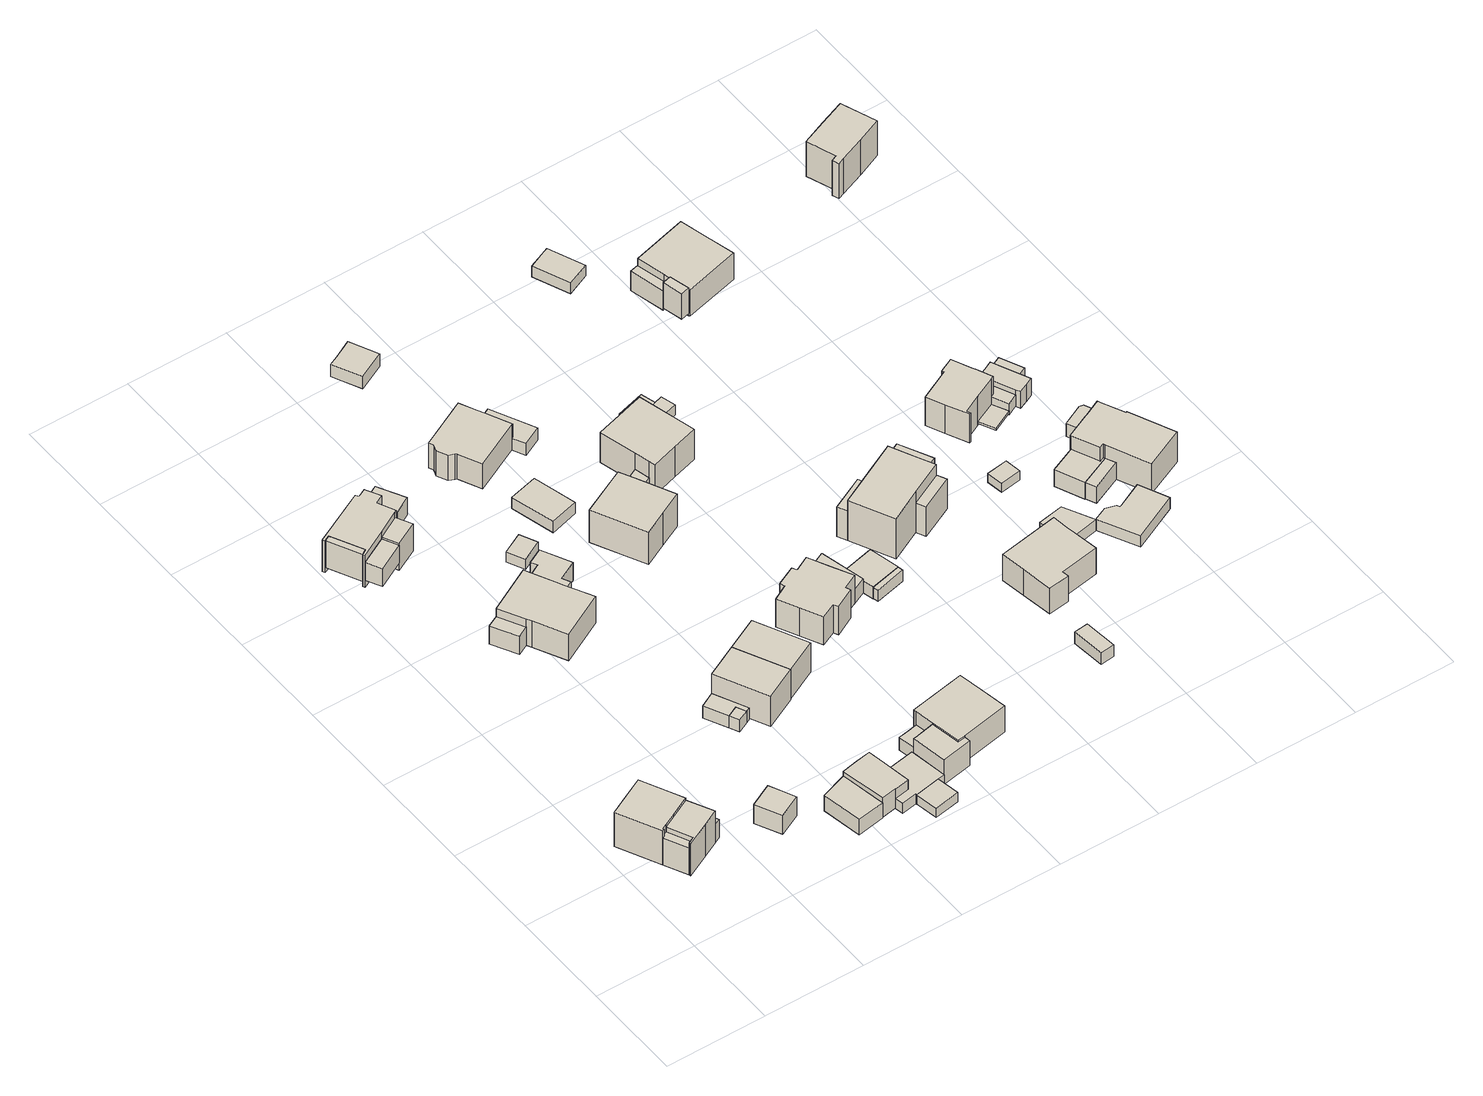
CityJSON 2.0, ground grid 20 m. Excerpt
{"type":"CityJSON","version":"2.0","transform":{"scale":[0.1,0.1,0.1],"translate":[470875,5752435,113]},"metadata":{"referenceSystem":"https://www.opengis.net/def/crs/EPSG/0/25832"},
"CityObjects":{
"building1":{"type":"Building","attributes":{"Gemeindeschluessel":"05711000","function":"31001_1010"},"address":[{"country":"Germany","locality":"Bielefeld","thoroughfareNumber":"29","thoroughfareName":"Ginsterweg"}],"children":["building1-1","building1-2","building1-3","building1-4"]},
"building1-1":{"type":"BuildingPart","attributes":{"BezugspunktDach":"2000","measuredHeight":10.79},"parents":["building1"],"geometry":[{"type":"Solid","lod":"1","boundaries":[[[[0,1,2,3,4,5,6,7,8,9]],[[10,11,12,13,14,15,16,17,18,19]],[[10,19,9,8]],[[11,10,8,7]],[[12,11,7,6]],[[13,12,6,5]],[[14,13,5,4]],[[15,14,4,3]],[[16,15,3,2]],[[17,16,2,1]],[[18,17,1,0]],[[19,18,0,9]]]]}]},
"building1-2":{"type":"BuildingPart","attributes":{"BezugspunktDach":"2000","measuredHeight":10.8},"parents":["building1"],"geometry":[{"type":"Solid","lod":"1","boundaries":[[[[20,21,22,23,24,25,26,27]],[[28,29,30,17,31,15,32,33]],[[28,33,27,26]],[[29,28,26,25]],[[30,29,25,24]],[[17,30,24,23]],[[31,17,23,22]],[[15,31,22,21]],[[32,15,21,20]],[[33,32,20,27]]]]}]},
"building1-3":{"type":"BuildingPart","attributes":{"BezugspunktDach":"2000","measuredHeight":5.2},"parents":["building1"],"geometry":[{"type":"Solid","lod":"1","boundaries":[[[[34,35,36,37]],[[32,14,38,39]],[[32,39,37,36]],[[14,32,36,35]],[[38,14,35,34]],[[39,38,34,37]]]]}]},
"building1-4":{"type":"BuildingPart","attributes":{"BezugspunktDach":"2000","measuredHeight":6.38},"address":[{"country":"Germany","locality":"Bielefeld","thoroughfareNumber":"29","thoroughfareName":"Ginsterweg"}],"parents":["building1"],"geometry":[{"type":"Solid","lod":"1","boundaries":[[[[40,41,42,43,44,45]],[[29,10,19,18,17,30]],[[29,30,45,44]],[[10,29,44,43]],[[19,10,43,42]],[[18,19,42,41]],[[17,18,41,40]],[[30,17,40,45]]]]}]},
"building2":{"type":"Building","attributes":{"Gemeindeschluessel":"05711000","BezugspunktDach":"2000","function":"31001_2460","measuredHeight":5.73},"address":[{"country":"Germany","locality":"Bielefeld","thoroughfareNumber":"29","thoroughfareName":"Ginsterweg"}],"geometry":[{"type":"Solid","lod":"1","boundaries":[[[[46,47,48,49]],[[50,51,52,53]],[[50,53,49,48]],[[51,50,48,47]],[[52,51,47,46]],[[53,52,46,49]]]]}]},
"building3":{"type":"Building","attributes":{"Gemeindeschluessel":"05711000","BezugspunktDach":"2000","function":"51009_1610","measuredHeight":5.99},"address":[{"country":"Germany"}],"geometry":[{"type":"Solid","lod":"1","boundaries":[[[[54,55,56,57]],[[58,59,60,61]],[[58,61,57,56]],[[59,58,56,55]],[[60,59,55,54]],[[61,60,54,57]]]]}]},
"building4":{"type":"Building","attributes":{"Gemeindeschluessel":"05711000","function":"31001_1010"},"address":[{"country":"Germany","locality":"Bielefeld","thoroughfareNumber":"5","thoroughfareName":"Spierenweg"}],"children":["building4-1","building4-2","building4-3"]},
"building4-1":{"type":"BuildingPart","attributes":{"BezugspunktDach":"2000","measuredHeight":8.57},"parents":["building4"],"geometry":[{"type":"Solid","lod":"1","boundaries":[[[[62,63,64,65,66,67,68,69,70,71,72,73,74,75,76,77,78]],[[79,80,81,82,83,84,85,86,87,88,89,90,91,92,93,94,95]],[[79,95,78,77]],[[80,79,77,76]],[[81,80,76,75]],[[82,81,75,74]],[[83,82,74,73]],[[84,83,73,72]],[[85,84,72,71]],[[86,85,71,70]],[[87,86,70,69]],[[88,87,69,68]],[[89,88,68,67]],[[90,89,67,66]],[[91,90,66,65]],[[92,91,65,64]],[[93,92,64,63]],[[94,93,63,62]],[[95,94,62,78]]]]}]},
"building4-2":{"type":"BuildingPart","attributes":{"BezugspunktDach":"2000","measuredHeight":6.46},"parents":["building4"],"geometry":[{"type":"Solid","lod":"1","boundaries":[[[[96,97,98,99]],[[100,84,83,101]],[[100,101,99,98]],[[84,100,98,97]],[[83,84,97,96]],[[101,83,96,99]]]]}]},
"building4-3":{"type":"BuildingPart","attributes":{"BezugspunktDach":"2000","measuredHeight":7.34},"address":[{"country":"Germany","locality":"Bielefeld","thoroughfareNumber":"5","thoroughfareName":"Spierenweg"}],"parents":["building4"],"geometry":[{"type":"Solid","lod":"1","boundaries":[[[[102,103,104,105]],[[106,107,108,109]],[[106,109,105,104]],[[107,106,104,103]],[[108,107,103,102]],[[109,108,102,105]]]]}]},
"building5":{"type":"Building","attributes":{"Gemeindeschluessel":"05711000","BezugspunktDach":"2000","function":"51009_1611","measuredHeight":3.53},"address":[{"country":"Germany"}],"geometry":[{"type":"Solid","lod":"1","boundaries":[[[[110,111,112,113]],[[114,115,116,117]],[[114,117,113,112]],[[115,114,112,111]],[[116,115,111,110]],[[117,116,110,113]]]]}]},
"building6":{"type":"Building","attributes":{"Gemeindeschluessel":"05711000","function":"31001_1010"},"address":[{"country":"Germany","locality":"Bielefeld","thoroughfareNumber":"86","thoroughfareName":"Ginsterweg"}],"children":["building6-1","building6-2","building6-3"]},
"building6-1":{"type":"BuildingPart","attributes":{"BezugspunktDach":"2000","measuredHeight":8.04},"parents":["building6"],"geometry":[{"type":"Solid","lod":"1","boundaries":[[[[118,119,120,121,122,123,124,125,126]],[[127,128,129,130,131,132,133,134,135]],[[127,135,126,125]],[[128,127,125,124]],[[129,128,124,123]],[[130,129,123,122]],[[131,130,122,121]],[[132,131,121,120]],[[133,132,120,119]],[[134,133,119,118]],[[135,134,118,126]]]]}]},
"building6-2":{"type":"BuildingPart","attributes":{"BezugspunktDach":"2000","measuredHeight":4.26},"parents":["building6"],"geometry":[{"type":"Solid","lod":"1","boundaries":[[[[136,137,138,139]],[[140,141,134,133]],[[140,133,139,138]],[[141,140,138,137]],[[134,141,137,136]],[[133,134,136,139]]]]}]},
"building6-3":{"type":"BuildingPart","attributes":{"BezugspunktDach":"2000","measuredHeight":5.32},"parents":["building6"],"geometry":[{"type":"Solid","lod":"1","boundaries":[[[[142,143,144,145,146,147,148,149,150,151]],[[129,152,127,153,154,155,156,157,158,159]],[[129,159,151,150]],[[152,129,150,149]],[[127,152,149,148]],[[153,127,148,147]],[[154,153,147,146]],[[155,154,146,145]],[[156,155,145,144]],[[157,156,144,143]],[[158,157,143,142]],[[159,158,142,151]]]]}]},
"building7":{"type":"Building","attributes":{"Gemeindeschluessel":"05711000","BezugspunktDach":"2000","function":"31001_9998","measuredHeight":2.85},"address":[{"country":"Germany","locality":"Bielefeld","thoroughfareNumber":"27a","thoroughfareName":"Ginsterweg"}],"geometry":[{"type":"Solid","lod":"1","boundaries":[[[[160,161,162,163]],[[164,165,166,167]],[[164,167,163,162]],[[165,164,162,161]],[[166,165,161,160]],[[167,166,160,163]]]]}]},
"building8":{"type":"Building","attributes":{"Gemeindeschluessel":"05711000","BezugspunktDach":"2000","function":"51009_1611","measuredHeight":2.87},"address":[{"country":"Germany"}],"geometry":[{"type":"Solid","lod":"1","boundaries":[[[[168,161,160,163,169,170]],[[171,167,166,165,172,173]],[[171,173,170,169]],[[167,171,169,163]],[[166,167,163,160]],[[165,166,160,161]],[[172,165,161,168]],[[173,172,168,170]]]]}]},
"building9":{"type":"Building","attributes":{"Gemeindeschluessel":"05711000","BezugspunktDach":"2000","function":"31001_9998","measuredHeight":6.21},"address":[{"country":"Germany","locality":"Bielefeld","thoroughfareNumber":"30","thoroughfareName":"Alte Paderborner Landstraße"}],"geometry":[{"type":"Solid","lod":"1","boundaries":[[[[174,175,176,177,178,179,180,181]],[[182,183,184,185,186,187,188,189]],[[182,189,181,180]],[[183,182,180,179]],[[184,183,179,178]],[[185,184,178,177]],[[186,185,177,176]],[[187,186,176,175]],[[188,187,175,174]],[[189,188,174,181]]]]}]},
"building10":{"type":"Building","attributes":{"Gemeindeschluessel":"05711000","BezugspunktDach":"2000","function":"31001_2460","measuredHeight":4.94},"address":[{"country":"Germany","locality":"Bielefeld","thoroughfareNumber":"5","thoroughfareName":"Spierenweg"}],"geometry":[{"type":"Solid","lod":"1","boundaries":[[[[190,191,192,193,194,195,196]],[[197,198,199,200,201,202,203]],[[197,203,196,195]],[[198,197,195,194]],[[199,198,194,193]],[[200,199,193,192]],[[201,200,192,191]],[[202,201,191,190]],[[203,202,190,196]]]]}]},
"building11":{"type":"Building","attributes":{"Gemeindeschluessel":"05711000","BezugspunktDach":"2000","function":"31001_1010","measuredHeight":9.87},"address":[{"country":"Germany","locality":"Bielefeld","thoroughfareNumber":"27a","thoroughfareName":"Ginsterweg"}],"geometry":[{"type":"Solid","lod":"1","boundaries":[[[[204,205,206,207]],[[208,209,210,211]],[[208,211,207,206]],[[209,208,206,205]],[[210,209,205,204]],[[211,210,204,207]]]]}]},
"building12":{"type":"Building","attributes":{"Gemeindeschluessel":"05711000","BezugspunktDach":"2000","function":"51009_1610","measuredHeight":2.19},"address":[{"country":"Germany"}],"geometry":[{"type":"Solid","lod":"1","boundaries":[[[[212,213,214,215]],[[216,217,218,219]],[[216,219,215,214]],[[217,216,214,213]],[[218,217,213,212]],[[219,218,212,215]]]]}]},
"building13":{"type":"Building","attributes":{"Gemeindeschluessel":"05711000","BezugspunktDach":"2000","function":"31001_2460","measuredHeight":2.28},"address":[{"country":"Germany","locality":"Bielefeld","thoroughfareNumber":"30","thoroughfareName":"Alte Paderborner Landstraße"}],"geometry":[{"type":"Solid","lod":"1","boundaries":[[[[220,221,222,223,224,225,226,227,213,212]],[[228,229,230,189,187,186,231,232,233,234]],[[228,234,212,213]],[[229,228,213,227]],[[230,229,227,226]],[[189,230,226,225]],[[187,189,225,224]],[[186,187,224,223]],[[231,186,223,222]],[[232,231,222,221]],[[233,232,221,220]],[[234,233,220,212]]]]}]},
"building14":{"type":"Building","attributes":{"Gemeindeschluessel":"05711000","BezugspunktDach":"2000","function":"31001_9998","measuredHeight":2.62},"address":[{"country":"Germany","locality":"Bielefeld","thoroughfareNumber":"86","thoroughfareName":"Ginsterweg"}],"geometry":[{"type":"Solid","lod":"1","boundaries":[[[[235,236,237,238]],[[239,240,241,242]],[[239,242,238,237]],[[240,239,237,236]],[[241,240,236,235]],[[242,241,235,238]]]]}]},
"building15":{"type":"Building","attributes":{"Gemeindeschluessel":"05711000","BezugspunktDach":"2000","function":"31001_1010","measuredHeight":9.69},"address":[{"country":"Germany","locality":"Bielefeld","thoroughfareNumber":"27","thoroughfareName":"Ginsterweg"}],"geometry":[{"type":"Solid","lod":"1","boundaries":[[[[243,204,207,244]],[[245,246,247,248]],[[245,248,244,207]],[[246,245,207,204]],[[247,246,204,243]],[[248,247,243,244]]]]}]},
"building16":{"type":"Building","attributes":{"Gemeindeschluessel":"05711000","BezugspunktDach":"2000","function":"51009_1610","measuredHeight":3.02},"address":[{"country":"Germany"}],"geometry":[{"type":"Solid","lod":"1","boundaries":[[[[249,250,251,252,253]],[[254,255,256,257,258]],[[254,258,253,252]],[[255,254,252,251]],[[256,255,251,250]],[[257,256,250,249]],[[258,257,249,253]]]]}]},
"building17":{"type":"Building","attributes":{"Gemeindeschluessel":"05711000","BezugspunktDach":"2000","function":"51009_1611","measuredHeight":2.35},"address":[{"country":"Germany"}],"geometry":[{"type":"Solid","lod":"1","boundaries":[[[[259,260,261,262,263,264]],[[265,266,267,268,269,270]],[[265,270,264,263]],[[266,265,263,262]],[[267,266,262,261]],[[268,267,261,260]],[[269,268,260,259]],[[270,269,259,264]]]]}]},
"building18":{"type":"Building","attributes":{"Gemeindeschluessel":"05711000","BezugspunktDach":"2000","function":"31001_9998","measuredHeight":2.31},"address":[{"country":"Germany","locality":"Bielefeld","thoroughfareNumber":"27","thoroughfareName":"Ginsterweg"}],"geometry":[{"type":"Solid","lod":"1","boundaries":[[[[260,259,264,271]],[[272,273,274,275]],[[272,275,271,264]],[[273,272,264,259]],[[274,273,259,260]],[[275,274,260,271]]]]}]},
"building19":{"type":"Building","attributes":{"Gemeindeschluessel":"05711000","function":"31001_1010"},"address":[{"country":"Germany","locality":"Bielefeld","thoroughfareNumber":"30","thoroughfareName":"Alte Paderborner Landstraße"}],"children":["building19-1","building19-2"]},
"building19-1":{"type":"BuildingPart","attributes":{"BezugspunktDach":"2000","measuredHeight":8.56},"parents":["building19"],"geometry":[{"type":"Solid","lod":"1","boundaries":[[[[276,277,278,279,280,281,282,283,284]],[[285,286,258,257,287,288,289,290,291]],[[285,291,284,283]],[[286,285,283,282]],[[258,286,282,281]],[[257,258,281,280]],[[287,257,280,279]],[[288,287,279,278]],[[289,288,278,277]],[[290,289,277,276]],[[291,290,276,284]]]]}]},
"building19-2":{"type":"BuildingPart","attributes":{"BezugspunktDach":"2000","measuredHeight":5.71},"address":[{"country":"Germany","locality":"Bielefeld","thoroughfareNumber":"30","thoroughfareName":"Alte Paderborner Landstraße"}],"parents":["building19"],"geometry":[{"type":"Solid","lod":"1","boundaries":[[[[292,293,294,295,296,297,298]],[[285,291,299,233,232,254,258]],[[285,258,298,297]],[[291,285,297,296]],[[299,291,296,295]],[[233,299,295,294]],[[232,233,294,293]],[[254,232,293,292]],[[258,254,292,298]]]]}]},
"building20":{"type":"Building","attributes":{"Gemeindeschluessel":"05711000","BezugspunktDach":"2000","function":"31001_2460","measuredHeight":2.56},"address":[{"country":"Germany","locality":"Bielefeld","thoroughfareNumber":"84","thoroughfareName":"Ginsterweg"}],"geometry":[{"type":"Solid","lod":"1","boundaries":[[[[300,301,302,303]],[[304,305,306,307]],[[304,307,303,302]],[[305,304,302,301]],[[306,305,301,300]],[[307,306,300,303]]]]}]},
"building21":{"type":"Building","attributes":{"Gemeindeschluessel":"05711000","BezugspunktDach":"2000","function":"31001_1010","measuredHeight":7.61},"address":[{"country":"Germany","locality":"Bielefeld","thoroughfareNumber":"3","thoroughfareName":"Spierenweg"}],"geometry":[{"type":"Solid","lod":"1","boundaries":[[[[308,309,310,311,312,313,314,315,316,317,318,319]],[[320,321,322,323,324,325,326,327,328,329,330,331]],[[320,331,319,318]],[[321,320,318,317]],[[322,321,317,316]],[[323,322,316,315]],[[324,323,315,314]],[[325,324,314,313]],[[326,325,313,312]],[[327,326,312,311]],[[328,327,311,310]],[[329,328,310,309]],[[330,329,309,308]],[[331,330,308,319]]]]}]},
"building22":{"type":"Building","attributes":{"Gemeindeschluessel":"05711000","BezugspunktDach":"2000","function":"31001_1010","measuredHeight":10.29},"address":[{"country":"Germany","locality":"Bielefeld","thoroughfareNumber":"84","thoroughfareName":"Ginsterweg"}],"geometry":[{"type":"Solid","lod":"1","boundaries":[[[[332,333,334,335,336,337,338,339]],[[340,341,342,343,344,345,346,347]],[[340,347,339,338]],[[341,340,338,337]],[[342,341,337,336]],[[343,342,336,335]],[[344,343,335,334]],[[345,344,334,333]],[[346,345,333,332]],[[347,346,332,339]]]]}]},
"building23":{"type":"Building","attributes":{"Gemeindeschluessel":"05711000","BezugspunktDach":"2000","function":"31001_2460","measuredHeight":2.92},"address":[{"country":"Germany","locality":"Bielefeld","thoroughfareNumber":"8","thoroughfareName":"Spierenweg"}],"geometry":[{"type":"Solid","lod":"1","boundaries":[[[[348,349,350,351,352]],[[353,354,355,356,357]],[[353,357,352,351]],[[354,353,351,350]],[[355,354,350,349]],[[356,355,349,348]],[[357,356,348,352]]]]}]},
"building24":{"type":"Building","attributes":{"Gemeindeschluessel":"05711000","BezugspunktDach":"2000","function":"31001_1010","measuredHeight":10.26},"address":[{"country":"Germany","locality":"Bielefeld","thoroughfareNumber":"25a","thoroughfareName":"Ginsterweg"}],"geometry":[{"type":"Solid","lod":"1","boundaries":[[[[358,359,360,361,362,363,364,365,366,367,368,369,370,371,372]],[[373,374,375,376,377,378,379,380,381,382,383,384,385,386,387]],[[373,387,372,371]],[[374,373,371,370]],[[375,374,370,369]],[[376,375,369,368]],[[377,376,368,367]],[[378,377,367,366]],[[379,378,366,365]],[[380,379,365,364]],[[381,380,364,363]],[[382,381,363,362]],[[383,382,362,361]],[[384,383,361,360]],[[385,384,360,359]],[[386,385,359,358]],[[387,386,358,372]]]]}]},
"building25":{"type":"Building","attributes":{"Gemeindeschluessel":"05711000","BezugspunktDach":"2000","function":"31001_2460","measuredHeight":2.81},"address":[{"country":"Germany","locality":"Bielefeld","thoroughfareNumber":"3","thoroughfareName":"Spierenweg"}],"geometry":[{"type":"Solid","lod":"1","boundaries":[[[[388,389,390,391,392,393]],[[394,331,330,328,395,396]],[[394,396,393,392]],[[331,394,392,391]],[[330,331,391,390]],[[328,330,390,389]],[[395,328,389,388]],[[396,395,388,393]]]]}]},
"building26":{"type":"Building","attributes":{"Gemeindeschluessel":"05711000","BezugspunktDach":"2000","function":"31001_1010","measuredHeight":3.39},"address":[{"country":"Germany","locality":"Bielefeld","thoroughfareNumber":"84","thoroughfareName":"Ginsterweg"}],"geometry":[{"type":"Solid","lod":"1","boundaries":[[[[397,398,399,400]],[[345,344,401,402]],[[345,402,400,399]],[[344,345,399,398]],[[401,344,398,397]],[[402,401,397,400]]]]}]},
"building27":{"type":"Building","attributes":{"Gemeindeschluessel":"05711000","BezugspunktDach":"2000","function":"31001_2460","measuredHeight":3.3},"address":[{"country":"Germany"}],"geometry":[{"type":"Solid","lod":"1","boundaries":[[[[403,404,405,406,407]],[[408,409,410,411,412]],[[408,412,407,406]],[[409,408,406,405]],[[410,409,405,404]],[[411,410,404,403]],[[412,411,403,407]]]]}]},
"building28":{"type":"Building","attributes":{"Gemeindeschluessel":"05711000","BezugspunktDach":"2000","function":"31001_1010","measuredHeight":9.15},"address":[{"country":"Germany","locality":"Bielefeld","thoroughfareNumber":"82","thoroughfareName":"Ginsterweg"}],"geometry":[{"type":"Solid","lod":"1","boundaries":[[[[413,414,415,416,417,418,419,420,421]],[[422,423,424,425,426,427,428,429,430]],[[422,430,421,420]],[[423,422,420,419]],[[424,423,419,418]],[[425,424,418,417]],[[426,425,417,416]],[[427,426,416,415]],[[428,427,415,414]],[[429,428,414,413]],[[430,429,413,421]]]]}]},
"building29":{"type":"Building","attributes":{"Gemeindeschluessel":"05711000","BezugspunktDach":"2000","function":"51009_1610","measuredHeight":2.64},"address":[{"country":"Germany"}],"geometry":[{"type":"Solid","lod":"1","boundaries":[[[[431,432,433,434]],[[435,436,437,438]],[[435,438,434,433]],[[436,435,433,432]],[[437,436,432,431]],[[438,437,431,434]]]]}]},
"building30":{"type":"Building","attributes":{"Gemeindeschluessel":"05711000","BezugspunktDach":"2000","function":"31001_2460","measuredHeight":2.73},"address":[{"country":"Germany","locality":"Bielefeld","thoroughfareNumber":"25","thoroughfareName":"Ginsterweg"}],"geometry":[{"type":"Solid","lod":"1","boundaries":[[[[439,440,441,442,443]],[[444,412,445,446,447]],[[444,447,443,442]],[[412,444,442,441]],[[445,412,441,440]],[[446,445,440,439]],[[447,446,439,443]]]]}]},
"building31":{"type":"Building","attributes":{"Gemeindeschluessel":"05711000","BezugspunktDach":"2000","function":"31001_2460","measuredHeight":2.42},"address":[{"country":"Germany","locality":"Bielefeld","thoroughfareNumber":"82","thoroughfareName":"Ginsterweg"}],"geometry":[{"type":"Solid","lod":"1","boundaries":[[[[448,449,450,451,452]],[[453,454,455,456,457]],[[453,457,452,451]],[[454,453,451,450]],[[455,454,450,449]],[[456,455,449,448]],[[457,456,448,452]]]]}]},
"building32":{"type":"Building","attributes":{"Gemeindeschluessel":"05711000","BezugspunktDach":"2000","function":"31001_2460","measuredHeight":2.38},"address":[{"country":"Germany","locality":"Bielefeld","thoroughfareNumber":"82","thoroughfareName":"Ginsterweg"}],"geometry":[{"type":"Solid","lod":"1","boundaries":[[[[458,448,452,459,460]],[[461,457,456,462,463]],[[461,463,460,459]],[[457,461,459,452]],[[456,457,452,448]],[[462,456,448,458]],[[463,462,458,460]]]]}]},
"building33":{"type":"Building","attributes":{"Gemeindeschluessel":"05711000","BezugspunktDach":"2000","function":"31001_9998","measuredHeight":3.05},"address":[{"country":"Germany","locality":"Bielefeld","thoroughfareNumber":"6","thoroughfareName":"Efeuweg"}],"geometry":[{"type":"Solid","lod":"1","boundaries":[[[[464,465,466,467]],[[468,469,470,471]],[[468,471,467,466]],[[469,468,466,465]],[[470,469,465,464]],[[471,470,464,467]]]]}]},
"building34":{"type":"Building","attributes":{"Gemeindeschluessel":"05711000","function":"31001_1010"},"address":[{"country":"Germany","locality":"Bielefeld","thoroughfareNumber":"25","thoroughfareName":"Ginsterweg"},{"country":"Germany","locality":"Bielefeld","thoroughfareNumber":"23","thoroughfareName":"Ginsterweg"}],"children":["building34-1","building34-2","building34-3"]},
"building34-1":{"type":"BuildingPart","attributes":{"BezugspunktDach":"2000","measuredHeight":11.91},"parents":["building34"],"geometry":[{"type":"Solid","lod":"1","boundaries":[[[[472,473,474,475,476,477,478,479]],[[480,481,482,483,484,485,486,487]],[[480,487,479,478]],[[481,480,478,477]],[[482,481,477,476]],[[483,482,476,475]],[[484,483,475,474]],[[485,484,474,473]],[[486,485,473,472]],[[487,486,472,479]]]]}]},
"building34-2":{"type":"BuildingPart","attributes":{"BezugspunktDach":"2000","measuredHeight":6.93},"parents":["building34"],"geometry":[{"type":"Solid","lod":"1","boundaries":[[[[488,489,490,491]],[[481,492,493,482]],[[481,482,491,490]],[[492,481,490,489]],[[493,492,489,488]],[[482,493,488,491]]]]}]},
"building34-3":{"type":"BuildingPart","attributes":{"BezugspunktDach":"2000","measuredHeight":6.93},"parents":["building34"],"geometry":[{"type":"Solid","lod":"1","boundaries":[[[[494,495,496,497]],[[498,487,486,499]],[[498,499,497,496]],[[487,498,496,495]],[[486,487,495,494]],[[499,486,494,497]]]]}]},
"building35":{"type":"Building","attributes":{"Gemeindeschluessel":"05711000","BezugspunktDach":"2000","function":"31001_1010","measuredHeight":8.23},"address":[{"country":"Germany","locality":"Bielefeld","thoroughfareNumber":"6","thoroughfareName":"Efeuweg"}],"geometry":[{"type":"Solid","lod":"1","boundaries":[[[[500,501,502,503,504,505,506,507,508]],[[509,510,511,512,513,514,515,516,517]],[[509,517,508,507]],[[510,509,507,506]],[[511,510,506,505]],[[512,511,505,504]],[[513,512,504,503]],[[514,513,503,502]],[[515,514,502,501]],[[516,515,501,500]],[[517,516,500,508]]]]}]},
"building36":{"type":"Building","attributes":{"Gemeindeschluessel":"05711000","BezugspunktDach":"2000","function":"31001_2460","measuredHeight":2.76},"address":[{"country":"Germany","locality":"Bielefeld","thoroughfareNumber":"23","thoroughfareName":"Ginsterweg"}],"geometry":[{"type":"Solid","lod":"1","boundaries":[[[[518,519,520,521,522,523]],[[524,525,526,527,528,529]],[[524,529,523,522]],[[525,524,522,521]],[[526,525,521,520]],[[527,526,520,519]],[[528,527,519,518]],[[529,528,518,523]]]]}]},
"building37":{"type":"Building","attributes":{"Gemeindeschluessel":"05711000","BezugspunktDach":"2000","function":"51009_1611","measuredHeight":2.59},"address":[{"country":"Germany"}],"geometry":[{"type":"Solid","lod":"1","boundaries":[[[[530,531,532,533,534]],[[535,536,537,538,539]],[[535,539,534,533]],[[536,535,533,532]],[[537,536,532,531]],[[538,537,531,530]],[[539,538,530,534]]]]}]},
"building38":{"type":"Building","attributes":{"Gemeindeschluessel":"05711000","BezugspunktDach":"2000","function":"31001_2460","measuredHeight":2.56},"address":[{"country":"Germany","locality":"Bielefeld","thoroughfareNumber":"6","thoroughfareName":"Efeuweg"}],"geometry":[{"type":"Solid","lod":"1","boundaries":[[[[540,541,542,543,544,545]],[[513,512,546,547,548,549]],[[513,549,545,544]],[[512,513,544,543]],[[546,512,543,542]],[[547,546,542,541]],[[548,547,541,540]],[[549,548,540,545]]]]}]},
"building39":{"type":"Building","attributes":{"Gemeindeschluessel":"05711000","BezugspunktDach":"2000","function":"51009_1610","measuredHeight":5.99},"address":[{"country":"Germany"}],"geometry":[{"type":"Solid","lod":"1","boundaries":[[[[550,551,552,553]],[[554,555,556,557]],[[554,557,553,552]],[[555,554,552,551]],[[556,555,551,550]],[[557,556,550,553]]]]}]},
"building40":{"type":"Building","attributes":{"Gemeindeschluessel":"05711000","BezugspunktDach":"2000","function":"31001_9998","measuredHeight":2.38},"address":[{"country":"Germany","locality":"Bielefeld","thoroughfareNumber":"4","thoroughfareName":"Efeuweg"}],"geometry":[{"type":"Solid","lod":"1","boundaries":[[[[558,559,560,561]],[[562,563,564,565]],[[562,565,561,560]],[[563,562,560,559]],[[564,563,559,558]],[[565,564,558,561]]]]}]},
"building41":{"type":"Building","attributes":{"Gemeindeschluessel":"05711000","function":"31001_1010"},"address":[{"country":"Germany","locality":"Bielefeld","thoroughfareNumber":"2","thoroughfareName":"Spierenweg"}],"children":["building41-1","building41-2"]},
"building41-1":{"type":"BuildingPart","attributes":{"BezugspunktDach":"2000","measuredHeight":7.79},"parents":["building41"],"geometry":[{"type":"Solid","lod":"1","boundaries":[[[[566,567,568,569,570,571,572,573]],[[574,575,576,577,578,579,580,581]],[[574,581,573,572]],[[575,574,572,571]],[[576,575,571,570]],[[577,576,570,569]],[[578,577,569,568]],[[579,578,568,567]],[[580,579,567,566]],[[581,580,566,573]]]]}]},
"building41-2":{"type":"BuildingPart","attributes":{"BezugspunktDach":"2000","measuredHeight":4.59},"parents":["building41"],"geometry":[{"type":"Solid","lod":"1","boundaries":[[[[582,583,584,585]],[[586,587,578,576]],[[586,576,585,584]],[[587,586,584,583]],[[578,587,583,582]],[[576,578,582,585]]]]}]},
"building42":{"type":"Building","attributes":{"Gemeindeschluessel":"05711000","BezugspunktDach":"2000","function":"31001_2460","measuredHeight":2.55},"address":[{"country":"Germany","locality":"Bielefeld","thoroughfareNumber":"4","thoroughfareName":"Efeuweg"}],"geometry":[{"type":"Solid","lod":"1","boundaries":[[[[588,589,590,540,545,591,592,593,594]],[[595,596,597,549,548,598,599,600,601]],[[595,601,594,593]],[[596,595,593,592]],[[597,596,592,591]],[[549,597,591,545]],[[548,549,545,540]],[[598,548,540,590]],[[599,598,590,589]],[[600,599,589,588]],[[601,600,588,594]]]]}]},
"building43":{"type":"Building","attributes":{"Gemeindeschluessel":"05711000","BezugspunktDach":"2000","function":"31001_1010","measuredHeight":9.24},"address":[{"country":"Germany","locality":"Bielefeld","thoroughfareNumber":"21","thoroughfareName":"Ginsterweg"}],"geometry":[{"type":"Solid","lod":"1","boundaries":[[[[602,603,604,605,606,607,608,609,610,611,612,613,614,615]],[[616,617,618,619,620,621,622,623,624,625,626,627,628,629]],[[616,629,615,614]],[[617,616,614,613]],[[618,617,613,612]],[[619,618,612,611]],[[620,619,611,610]],[[621,620,610,609]],[[622,621,609,608]],[[623,622,608,607]],[[624,623,607,606]],[[625,624,606,605]],[[626,625,605,604]],[[627,626,604,603]],[[628,627,603,602]],[[629,628,602,615]]]]}]},
"building44":{"type":"Building","attributes":{"Gemeindeschluessel":"05711000","BezugspunktDach":"2000","function":"51009_1610","measuredHeight":3.93},"address":[{"country":"Germany"}],"geometry":[{"type":"Solid","lod":"1","boundaries":[[[[630,631,632,633]],[[634,635,636,637]],[[634,637,633,632]],[[635,634,632,631]],[[636,635,631,630]],[[637,636,630,633]]]]}]},
"building45":{"type":"Building","attributes":{"Gemeindeschluessel":"05711000","BezugspunktDach":"2000","function":"31001_1010","measuredHeight":1.08},"address":[{"country":"Germany","locality":"Bielefeld","thoroughfareNumber":"21","thoroughfareName":"Ginsterweg"}],"geometry":[{"type":"Solid","lod":"1","boundaries":[[[[638,639,640,641]],[[642,643,644,645]],[[642,645,641,640]],[[643,642,640,639]],[[644,643,639,638]],[[645,644,638,641]]]]}]},
"building46":{"type":"Building","attributes":{"Gemeindeschluessel":"05711000","BezugspunktDach":"2000","function":"31001_9998","measuredHeight":2.57},"address":[{"country":"Germany","locality":"Bielefeld","thoroughfareNumber":"21","thoroughfareName":"Ginsterweg"}],"geometry":[{"type":"Solid","lod":"1","boundaries":[[[[646,647,648,649,650,651,652]],[[653,654,655,656,657,658,659]],[[653,659,652,651]],[[654,653,651,650]],[[655,654,650,649]],[[656,655,649,648]],[[657,656,648,647]],[[658,657,647,646]],[[659,658,646,652]]]]}]},
"building47":{"type":"Building","attributes":{"Gemeindeschluessel":"05711000","function":"31001_1010"},"address":[{"country":"Germany","locality":"Bielefeld","thoroughfareNumber":"4","thoroughfareName":"Efeuweg"}],"children":["building47-1","building47-2","building47-3"]},
"building47-1":{"type":"BuildingPart","attributes":{"BezugspunktDach":"2000","measuredHeight":9.46},"parents":["building47"],"geometry":[{"type":"Solid","lod":"1","boundaries":[[[[660,661,662,663,664,665,666,667,668,669,670,671,672]],[[673,674,675,676,636,677,678,679,680,681,682,683,684]],[[673,684,672,671]],[[674,673,671,670]],[[675,674,670,669]],[[676,675,669,668]],[[636,676,668,667]],[[677,636,667,666]],[[678,677,666,665]],[[679,678,665,664]],[[680,679,664,663]],[[681,680,663,662]],[[682,681,662,661]],[[683,682,661,660]],[[684,683,660,672]]]]}]},
"building47-2":{"type":"BuildingPart","attributes":{"BezugspunktDach":"2000","measuredHeight":3.1},"address":[{"country":"Germany","locality":"Bielefeld","thoroughfareNumber":"4","thoroughfareName":"Efeuweg"}],"parents":["building47"],"geometry":[{"type":"Solid","lod":"1","boundaries":[[[[685,686,687,688,689,690,691]],[[692,693,694,695,696,697,698]],[[692,698,691,690]],[[693,692,690,689]],[[694,693,689,688]],[[695,694,688,687]],[[696,695,687,686]],[[697,696,686,685]],[[698,697,685,691]]]]}]},
"building47-3":{"type":"BuildingPart","attributes":{"BezugspunktDach":"2000","measuredHeight":3.96},"address":[{"country":"Germany","locality":"Bielefeld","thoroughfareNumber":"4","thoroughfareName":"Efeuweg"}],"parents":["building47"],"geometry":[{"type":"Solid","lod":"1","boundaries":[[[[699,631,630,700,701,702]],[[703,704,705,706,707,708]],[[703,708,702,701]],[[704,703,701,700]],[[705,704,700,630]],[[706,705,630,631]],[[707,706,631,699]],[[708,707,699,702]]]]}]},
"building48":{"type":"Building","attributes":{"Gemeindeschluessel":"05711000","BezugspunktDach":"2000","function":"31001_2460","measuredHeight":4.93},"address":[{"country":"Germany","locality":"Bielefeld","thoroughfareNumber":"21","thoroughfareName":"Ginsterweg"}],"geometry":[{"type":"Solid","lod":"1","boundaries":[[[[709,710,711,712,713,714,715]],[[716,717,718,719,720,721,722]],[[716,722,715,714]],[[717,716,714,713]],[[718,717,713,712]],[[719,718,712,711]],[[720,719,711,710]],[[721,720,710,709]],[[722,721,709,715]]]]}]},
"building49":{"type":"Building","attributes":{"Gemeindeschluessel":"05711000","BezugspunktDach":"2000","function":"51009_1611","measuredHeight":2.3},"address":[{"country":"Germany"}],"geometry":[{"type":"Solid","lod":"1","boundaries":[[[[723,724,725,726]],[[727,728,729,730]],[[727,730,726,725]],[[728,727,725,724]],[[729,728,724,723]],[[730,729,723,726]]]]}]},
"building50":{"type":"Building","attributes":{"Gemeindeschluessel":"05711000","BezugspunktDach":"2000","function":"31001_1010","measuredHeight":10.03},"address":[{"country":"Germany","locality":"Bielefeld","thoroughfareNumber":"56","thoroughfareName":"Ginsterweg"}],"geometry":[{"type":"Solid","lod":"1","boundaries":[[[[731,732,733,734,735,736,737,738,739]],[[740,741,742,743,744,745,746,747,748]],[[740,748,739,738]],[[741,740,738,737]],[[742,741,737,736]],[[743,742,736,735]],[[744,743,735,734]],[[745,744,734,733]],[[746,745,733,732]],[[747,746,732,731]],[[748,747,731,739]]]]}]}
},
"vertices":[
[66,180,89],[76,185,89],[100,197,89],[138,216,89],[125,243,89],[99,296,89],[61,277,89],[23,258,89],[63,176,89],[67,178,89],[63,176,9],[23,258,9],[61,277,9],[99,296,9],[125,243,9],[138,216,9],[100,197,9],[76,185,9],[66,180,9],[67,178,9],
[163,167,84],[138,216,84],[107,201,84],[76,185,84],[98,139,84],[85,132,84],[86,129,84],[131,151,84],[86,129,9],[85,132,9],[98,139,9],[107,201,9],[163,167,9],[131,151,9],
[139,249,51],[125,243,51],[163,167,51],[176,173,51],[139,249,9],[176,173,9],
[76,185,73],[66,180,73],[67,178,73],[63,176,73],[85,132,73],[98,139,73],
[285,188,54],[241,166,54],[265,118,54],[309,139,54],[265,118,9],[241,166,9],[285,188,9],[309,139,9],
[97,1017,61],[43,989,61],[58,960,61],[112,988,61],[58,960,19],[43,989,19],[97,1017,19],[112,988,19],
[131,1114,77],[115,1106,77],[111,1112,77],[7,1060,77],[10,1055,77],[20,1060,77],[35,1030,77],[51,999,77],[41,993,77],[43,989,77],[97,1017,77],[141,1041,77],[146,1044,77],[130,1077,77],[146,1085,77],[146,1086,77],[132,1112,77],[146,1086,2],[146,1085,2],[130,1077,2],[146,1044,2],[141,1041,2],[97,1017,2],[43,989,2],[41,993,2],[51,999,2],[35,1030,2],[20,1060,2],[10,1055,2],[7,1060,2],[111,1112,2],[115,1106,2],[131,1114,2],[132,1112,2],
[141,1041,66],[97,1017,66],[112,988,66],[157,1011,66],[112,988,2],[157,1011,2],
[20,1060,78],[10,1055,78],[41,993,78],[51,999,78],[41,993,14],[10,1055,14],[20,1060,14],[51,999,14],
[405,141,44],[353,123,44],[367,44,44],[421,53,44],[367,44,8],[353,123,8],[405,141,8],[421,53,8],
[150,767,73],[176,718,73],[181,708,73],[212,648,73],[299,693,73],[271,747,73],[268,753,73],[241,806,73],[238,813,73],[241,806,11],[268,753,11],[271,747,11],[299,693,11],[212,648,11],[181,708,11],[176,718,11],[150,767,11],[238,813,11],
[150,767,54],[128,756,54],[154,707,54],[176,718,54],[154,707,11],[128,756,11],
[289,776,53],[326,795,53],[315,817,53],[298,851,53],[269,836,53],[275,824,53],[241,806,53],[252,785,53],[271,747,53],[297,760,53],[252,785,11],[275,824,11],[269,836,11],[298,851,11],[315,817,11],[326,795,11],[289,776,11],[297,760,11],
[356,377,40],[335,367,40],[344,349,40],[365,359,40],[344,349,12],[335,367,12],[356,377,12],[365,359,12],
[313,411,40],[373,363,40],[342,426,40],[373,363,12],[313,411,12],[342,426,12],
[451,58,55],[480,63,55],[471,118,55],[465,152,55],[435,147,55],[405,141,55],[421,53,55],[450,58,55],[421,53,10],[405,141,10],[435,147,10],[465,152,10],[471,118,10],[480,63,10],[451,58,10],[450,58,10],
[178,1103,52],[164,1129,52],[132,1112,52],[146,1086,52],[146,1085,52],[160,1060,52],[192,1077,52],[160,1060,11],[146,1085,11],[146,1086,11],[132,1112,11],[164,1129,11],[178,1103,11],[192,1077,11],
[405,457,86],[342,426,86],[391,327,86],[454,358,86],[391,327,15],[342,426,15],[405,457,15],[454,358,15],
[534,53,33],[484,44,33],[492,0,33],[542,9,33],[492,0,11],[484,44,11],[534,53,11],[542,9,11],
[548,55,33],[536,125,33],[535,129,33],[471,118,33],[480,63,33],[450,58,33],[453,41,33],[484,46,33],[484,44,10],[484,46,10],[453,41,10],[535,129,10],[536,125,10],[548,55,10],[534,53,10],
[301,914,35],[261,894,35],[277,861,35],[317,881,35],[277,861,11],[261,894,11],[301,914,11],[317,881,11],
[468,488,86],[517,389,86],[454,358,17],[405,457,17],[468,488,17],[517,389,17],
[574,170,40],[555,166,40],[534,163,40],[541,125,40],[581,133,40],[541,125,10],[534,163,10],[555,166,10],[574,170,10],[581,133,10],
[499,448,40],[521,459,40],[499,503,40],[468,488,40],[501,422,40],[510,426,40],[501,422,16],[468,488,16],[499,503,16],[521,459,16],[499,448,16],[510,426,16],
[532,437,40],[510,426,17],[499,448,17],[521,459,17],[532,437,17],
[700,95,71],[691,146,71],[682,196,71],[573,176,71],[574,170,71],[581,133,71],[582,126,71],[591,76,71],[606,78,71],[591,76,10],[582,126,10],[573,176,10],[682,196,10],[691,146,10],[700,95,10],[606,78,10],
[541,125,68],[536,125,68],[548,55,68],[608,66,68],[606,78,68],[591,76,68],[581,133,68],[608,66,10],
[397,1003,37],[341,989,37],[364,903,37],[419,918,37],[364,903,11],[341,989,11],[397,1003,11],[419,918,11],
[423,1100,69],[401,1146,69],[394,1160,69],[378,1192,69],[285,1146,69],[289,1137,69],[284,1123,69],[294,1103,69],[305,1099,69],[308,1098,69],[329,1054,69],[420,1099,69],[329,1054,10],[308,1098,10],[305,1099,10],[294,1103,10],[284,1123,10],[289,1137,10],[285,1146,10],[378,1192,10],[394,1160,10],[401,1146,10],[423,1100,10],[420,1099,10],
[537,794,89],[502,865,89],[488,892,89],[488,893,89],[443,871,89],[398,849,89],[447,750,89],[492,772,89],[447,750,13],[398,849,13],[443,871,13],[488,893,13],[488,892,13],[502,865,13],[537,794,13],[492,772,13],
[329,1435,42],[293,1417,42],[275,1409,42],[302,1355,42],[355,1381,42],[302,1355,13],[275,1409,13],[293,1417,13],[329,1435,13],[355,1381,13],
[599,541,83],[594,550,83],[557,532,83],[561,523,83],[531,507,83],[551,467,83],[571,427,83],[600,441,83],[605,432,83],[644,452,83],[640,461,83],[668,475,83],[668,477,83],[648,515,83],[628,556,83],[648,515,17],[668,477,17],[668,475,17],[640,461,17],[644,452,17],[605,432,17],[600,441,17],[571,427,17],[551,467,17],[531,507,17],[561,523,17],[557,532,17],[594,550,17],[599,541,17],[628,556,17],
[428,1177,38],[394,1160,38],[423,1100,38],[420,1099,38],[432,1075,38],[469,1093,38],[432,1075,10],[428,1177,10],[469,1093,10],
[540,917,44],[488,892,44],[502,865,44],[547,887,44],[540,917,13],[547,887,13],
[676,578,45],[676,579,45],[628,556,45],[668,477,45],[697,491,45],[668,477,12],[628,556,12],[676,579,12],[676,578,12],[697,491,12],
[651,904,83],[621,1017,83],[606,1013,83],[571,1003,83],[521,989,83],[540,917,83],[547,887,83],[551,875,83],[601,890,83],[551,875,12],[547,887,12],[540,917,12],[521,989,12],[571,1003,12],[606,1013,12],[621,1017,12],[651,904,12],[601,890,12],
[763,484,39],[702,470,39],[705,460,39],[765,474,39],[705,460,13],[702,470,13],[763,484,13],[765,474,13],
[749,543,40],[688,529,40],[697,491,40],[702,470,40],[763,484,40],[702,470,12],[688,529,12],[749,543,12],[763,484,12],
[661,1029,37],[653,1057,37],[598,1042,37],[606,1013,37],[621,1017,37],[606,1013,13],[598,1042,13],[653,1057,13],[661,1029,13],[621,1017,13],
[677,1033,37],[629,989,37],[685,1005,37],[629,989,13],[677,1033,13],[685,1005,13],
[938,193,42],[910,190,42],[917,125,42],[945,128,42],[917,125,15],[910,190,15],[938,193,15],[945,128,15],
[913,585,108],[895,621,108],[873,666,108],[871,665,108],[811,635,108],[746,603,108],[786,522,108],[848,553,108],[786,522,13],[746,603,13],[811,635,13],[871,665,13],[873,666,13],[895,621,13],[913,585,13],[848,553,13],
[802,653,83],[737,621,83],[746,603,83],[811,635,83],[737,621,13],[802,653,13],
[913,585,83],[848,553,83],[857,535,83],[922,567,83],[857,535,13],[922,567,13],
[955,286,77],[1032,299,77],[1024,348,77],[1021,366,77],[1017,397,77],[898,377,77],[906,328,77],[916,268,77],[957,274,77],[916,268,16],[906,328,16],[898,377,16],[1017,397,16],[1021,366,16],[1024,348,16],[1032,299,16],[955,286,16],[957,274,16],
[862,683,42],[871,665,42],[873,666,42],[895,621,42],[957,651,42],[926,714,42],[957,651,14],[895,621,14],[873,666,14],[871,665,14],[862,683,14],[926,714,14],
[724,1422,37],[709,1416,37],[680,1403,37],[709,1334,37],[753,1353,37],[709,1334,12],[680,1403,12],[709,1416,12],[724,1422,12],[753,1353,12],
[1090,381,42],[1061,438,42],[1011,429,42],[1017,397,42],[1021,366,42],[1090,380,42],[1011,429,16],[1061,438,16],[1090,381,16],[1090,380,16],
[827,1217,78],[810,1213,78],[820,1174,78],[837,1178,78],[820,1174,18],[810,1213,18],[827,1217,18],[837,1178,18],
[1052,581,37],[1011,575,37],[1016,543,37],[1057,549,37],[1016,543,16],[1011,575,16],[1052,581,16],[1057,549,16],
[932,1258,75],[918,1313,75],[810,1285,75],[824,1230,75],[827,1217,75],[837,1178,75],[838,1176,75],[946,1203,75],[838,1176,13],[837,1178,13],[827,1217,13],[824,1230,13],[810,1285,13],[918,1313,13],[932,1258,13],[946,1203,13],
[810,1285,59],[793,1281,59],[810,1213,59],[827,1217,59],[810,1213,13],[793,1281,13],
[1140,381,42],[1137,387,42],[1117,393,42],[1091,380,42],[1128,306,42],[1219,350,42],[1193,406,42],[1219,350,16],[1128,306,16],[1091,380,16],[1117,393,16],[1137,387,16],[1140,381,16],[1193,406,16],
[1038,672,87],[1072,689,87],[1113,708,87],[1113,709,87],[1120,712,87],[1106,743,87],[1104,746,87],[1086,785,87],[1059,772,87],[1061,768,87],[1002,739,87],[1018,705,87],[1038,664,87],[1041,665,87],[1038,664,19],[1018,705,19],[1002,739,19],[1061,768,19],[1059,772,19],[1086,785,19],[1104,746,19],[1106,743,19],[1120,712,19],[1113,709,19],[1113,708,19],[1072,689,19],[1038,672,19],[1041,665,19],
[1178,476,55],[1119,450,55],[1128,431,55],[1187,457,55],[1128,431,16],[1119,450,16],[1178,476,16],[1187,457,16],
[1113,708,29],[1072,689,29],[1087,658,29],[1128,678,29],[1087,658,24],[1072,689,24],[1113,708,24],[1128,678,24],
[1120,750,46],[1106,743,46],[1120,712,46],[1113,709,46],[1113,708,46],[1128,678,46],[1149,688,46],[1128,678,20],[1113,708,20],[1113,709,20],[1120,712,20],[1106,743,20],[1120,750,20],[1149,688,20],
[1227,566,86],[1193,550,86],[1190,549,86],[1144,528,86],[1145,526,86],[1168,476,86],[1177,480,86],[1178,476,86],[1215,396,86],[1292,431,86],[1252,518,86],[1250,517,86],[1229,561,86],[1250,517,16],[1252,518,16],[1292,431,16],[1215,396,16],[1177,480,16],[1168,476,16],[1145,526,16],[1144,528,16],[1190,549,16],[1193,550,16],[1227,566,16],[1229,561,16],
[1225,602,48],[1217,604,48],[1177,585,48],[1193,550,48],[1227,566,48],[1229,561,48],[1237,575,48],[1229,561,17],[1227,566,17],[1193,550,17],[1177,585,17],[1217,604,17],[1225,602,17],[1237,575,17],
[1095,504,55],[1177,480,55],[1168,476,55],[1145,526,55],[1168,476,15],[1177,480,15],[1178,476,15],[1119,450,15],[1095,504,15],[1145,526,15],
[1185,694,58],[1152,765,58],[1136,757,58],[1120,750,58],[1149,688,58],[1153,680,58],[1169,687,58],[1153,680,19],[1149,688,19],[1120,750,19],[1136,757,19],[1152,765,19],[1185,694,19],[1169,687,19],
[1178,777,43],[1152,765,43],[1173,720,43],[1199,732,43],[1173,720,20],[1152,765,20],[1178,777,20],[1199,732,20],
[1251,1268,106],[1299,1288,106],[1273,1356,106],[1224,1337,106],[1176,1318,106],[1197,1262,106],[1185,1257,106],[1190,1244,106],[1202,1249,106],[1190,1244,24],[1185,1257,24],[1197,1262,24],[1176,1318,24],[1224,1337,24],[1273,1356,24],[1299,1288,24],[1251,1268,24],[1202,1249,24]
]}
